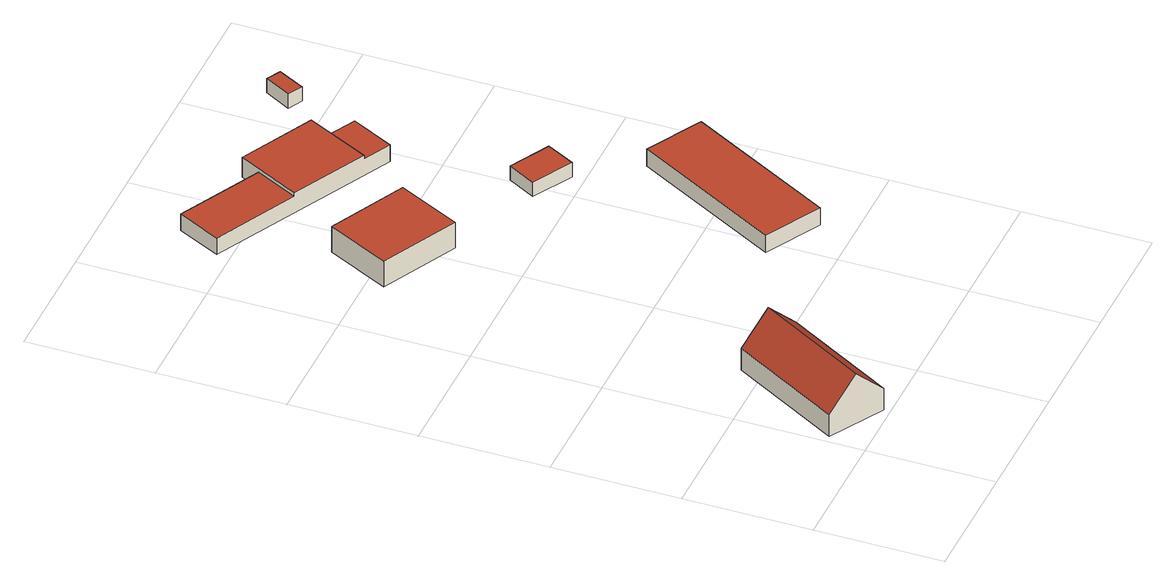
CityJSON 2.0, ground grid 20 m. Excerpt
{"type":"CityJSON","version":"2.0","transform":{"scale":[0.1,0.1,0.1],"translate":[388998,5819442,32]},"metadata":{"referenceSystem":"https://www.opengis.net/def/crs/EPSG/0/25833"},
"CityObjects":{
"building1":{"type":"Building","geometry":[{"type":"MultiSurface","lod":"2","boundaries":[[[0,1,2,3]],[[4,2,1,5]],[[6,0,3,7]],[[8,4,5,9]],[[7,3,2,4,8]],[[9,5,1,0,6]],[[6,7,8,9]]],"semantics":{"surfaces":[{"type":"RoofSurface"},{"type":"WallSurface"},{"type":"GroundSurface"}],"values":[0,0,1,1,1,1,2]}}]},
"building2":{"type":"Building","attributes":{"roofType":"1000"},"geometry":[{"type":"MultiSurface","lod":"2","boundaries":[[[10,11,12,13]],[[14,10,13,15]],[[16,11,10,14]],[[17,12,11,16]],[[15,13,12,17]],[[16,14,15,17]]],"semantics":{"surfaces":[{"type":"RoofSurface"},{"type":"WallSurface"},{"type":"GroundSurface"}],"values":[0,1,1,1,1,2]}}]},
"building3":{"type":"Building","attributes":{"roofType":"1000"},"geometry":[{"type":"MultiSurface","lod":"2","boundaries":[[[18,19,20,21]],[[22,23,24,25]],[[26,27,28,29]],[[30,20,19,31]],[[32,23,22,33]],[[34,24,23,32]],[[35,36,26,29,37,38]],[[39,18,21,27,26,36,35]],[[30,33,22,25,28,27,21,20]],[[38,37,29,28,25,24,34]],[[31,19,18,39]],[[33,30,31,39,35,38,34,32]]],"semantics":{"surfaces":[{"type":"RoofSurface"},{"type":"WallSurface"},{"type":"GroundSurface"}],"values":[0,0,0,1,1,1,1,1,1,1,1,2]}}]},
"building4":{"type":"Building","attributes":{"roofType":"1000"},"geometry":[{"type":"MultiSurface","lod":"2","boundaries":[[[40,41,42,43]],[[44,40,43,45]],[[46,41,40,44]],[[47,42,41,46]],[[45,43,42,47]],[[46,44,45,47]]],"semantics":{"surfaces":[{"type":"RoofSurface"},{"type":"WallSurface"},{"type":"GroundSurface"}],"values":[0,1,1,1,1,2]}}]},
"building5":{"type":"Building","attributes":{"roofType":"1000"},"geometry":[{"type":"MultiSurface","lod":"2","boundaries":[[[48,49,50,51]],[[52,53,49,48]],[[54,55,53,52]],[[51,50,55,54]],[[49,53,55,50]],[[52,48,51,54]]],"semantics":{"surfaces":[{"type":"WallSurface"},{"type":"RoofSurface"},{"type":"GroundSurface"}],"values":[0,0,0,0,1,2]}}]},
"building6":{"type":"Building","attributes":{"roofType":"1000"},"geometry":[{"type":"MultiSurface","lod":"2","boundaries":[[[56,57,58,59]],[[60,61,57,56]],[[62,63,61,60]],[[59,58,63,62]],[[57,61,63,58]],[[60,56,59,62]]],"semantics":{"surfaces":[{"type":"WallSurface"},{"type":"RoofSurface"},{"type":"GroundSurface"}],"values":[0,0,0,0,1,2]}}]}
},
"vertices":[
[4,56,49],[47,32,98],[146,205,98],[103,229,49],[189,180,49],[90,7,49],[4,56,11],[103,229,11],[189,180,11],[90,7,11],
[278,812,49],[156,872,49],[107,774,49],[229,713,49],[278,812,4],[229,713,4],[156,872,4],[107,774,4],
[256,1022,33],[124,1089,33],[90,1021,33],[221,955,33],[383,873,33],[417,940,33],[373,963,33],[339,895,33],[272,1054,39],[221,955,39],[339,895,39],[389,995,39],[90,1021,4],[124,1089,4],[417,940,4],[383,873,4],[373,963,4],[272,1054,4],[272,1054,33],[389,995,33],[389,995,4],[256,1022,4],
[464,251,37],[590,482,37],[502,530,37],[376,299,37],[464,251,7],[376,299,7],[590,482,7],[502,530,7],
[439,618,8],[439,618,33],[376,653,33],[376,653,8],[463,663,8],[463,663,33],[400,697,8],[400,697,33],
[466,1039,6],[466,1039,31],[443,1051,31],[443,1051,6],[488,1081,6],[488,1081,31],[466,1093,6],[466,1093,31]
]}
